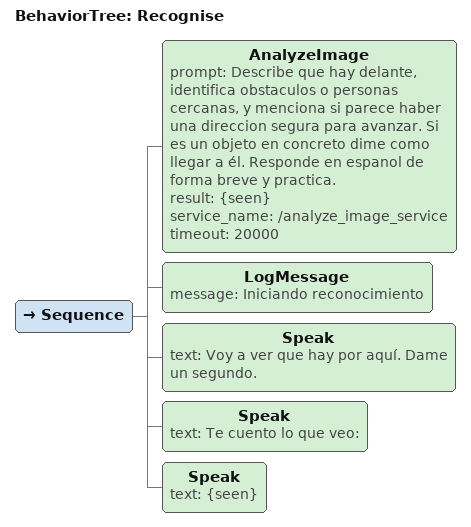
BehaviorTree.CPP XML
<?xml version="1.0" encoding="UTF-8"?>
<root BTCPP_format="4">
  <BehaviorTree ID="Recognise">
    <Sequence>
      <AnalyzeImage prompt="Describe que hay delante, identifica obstaculos o personas cercanas, y menciona si parece haber una direccion segura para avanzar. Si es un objeto en concreto dime como llegar a él. Responde en espanol de forma breve y practica."
                    result="{seen}"
                    service_name="/analyze_image_service"
                    timeout="20000"/>
      <LogMessage message="Iniciando reconocimiento"/>
      <Speak text="Voy a ver que hay por aquí. Dame un segundo."/>
      <Speak text="Te cuento lo que veo:"/>
      <Speak text="{seen}"/>
    </Sequence>
  </BehaviorTree>

</root>
